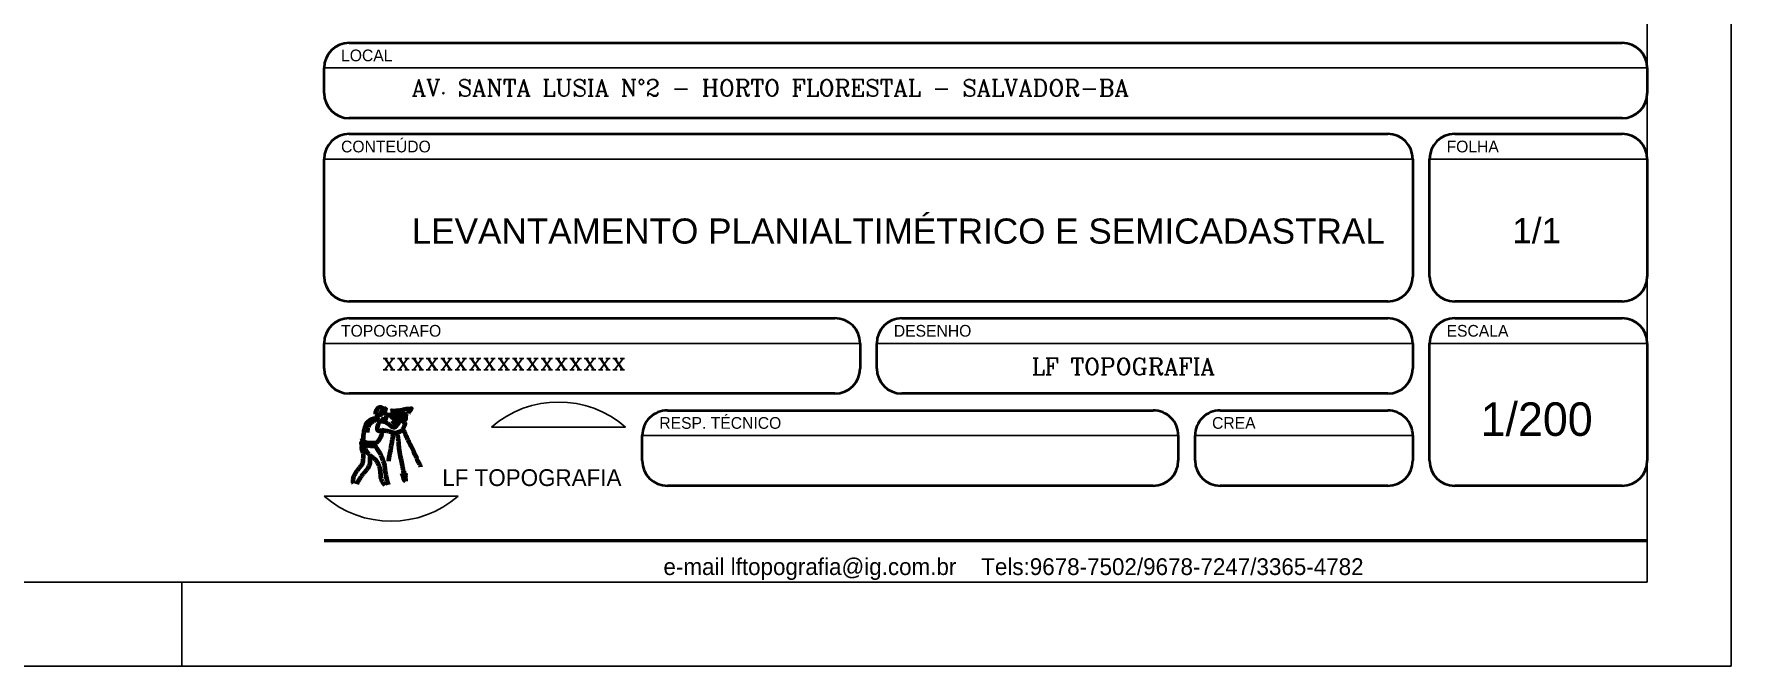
# Model space of a CAD drawing. Header units: inches. Extents: x 555647 to 1112117, y 8563097 to 17126483.
# Drawn here: x 555724.86 to 555765.38, y 8563204.52 to 8563219.62 of the extents above; entities that cross this region are included whole.
import ezdxf
from ezdxf.enums import TextEntityAlignment as Align

# ---------------------------------------------------------------- set-up
doc = ezdxf.new("R2010")
doc.units = ezdxf.units.IN
doc.header["$MEASUREMENT"] = 0
for name, color, linetype in [('Campo', 7, 'Continuous'), ('Formato', 7, 'Continuous'), ('linha', 1, 'Continuous')]:
    doc.layers.add(name, color=color, linetype=linetype)
doc.styles.add('CAMPO', font='arial.ttf', dxfattribs={"height": 3})
doc.styles.add('CAMPO_2', font='complex.shx', dxfattribs={"height": 3})
doc.styles.add('ESCALA', font='', dxfattribs={"height": 4})
doc.styles.add('RODAPÉ', font='', dxfattribs={"height": 2})
doc.styles.get('ESCALA').set_extended_font_data('AvantGarde Bk BT')
doc.styles.get('RODAPÉ').set_extended_font_data('Serifa Th BT')

# ---------------------------------------------------------------- blocks, each defined once
blk = doc.blocks.new('logo')
at = {"layer": 'linha', "color": 0, "lineweight": 100}
for points in [[(5173.855147222351, 9788.530351132964), (5173.854005124858, 9788.587417295133), (5173.860861301314, 9788.670733901681), (5173.872287064907, 9788.739213491863), (5173.882570731007, 9788.806551396981), (5173.912278434647, 9788.913835566726), (5173.943128235781, 9788.96861933666), (5173.987780177365, 9789.084683480136), (5174.055195055762, 9789.175989437395), (5174.177454557137, 9789.310665247634), (5174.292857882056, 9789.380286033935), (5174.416435464499, 9789.450672996034), (5174.458712226392, 9789.468934089697), (5174.459855521052, 9789.468934089697), (5174.479279558593, 9789.497467415255), (5174.480421656085, 9789.500891492553), (5174.484992440389, 9789.510022039383), (5174.490705322185, 9789.526000740812), (5174.526302480026, 9789.562794693047), (5174.553549416279, 9789.588773372516), (5174.583257119919, 9789.692633953906), (5174.579829630275, 9789.739427884182), (5174.577544238123, 9789.764537132442), (5174.574216113355, 9789.821034163386)], [(5174.461098180587, 9789.786794368294), (5174.514800706072, 9789.802773069721), (5174.57427139875, 9789.819895652356), (5174.626776541348, 9789.8290235141), (5174.788281577309, 9789.865678205344), (5174.941390879818, 9789.944429538476), (5175.048795930788, 9790.014050324775), (5175.124209083134, 9790.112204436633), (5175.183863923852, 9790.230433136754), (5175.198718374256, 9790.276086359858), (5175.197575079596, 9790.284075221627), (5175.195289687445, 9790.284075221627), (5175.185007218512, 9790.284075221627), (5175.037609600632, 9790.264672931846), (5175.02618383704, 9790.264672931846), (5175.01590017094, 9790.265814127963), (5174.995332838739, 9790.285216906688), (5174.909637217461, 9790.359402966404), (5174.860505476279, 9790.384511725719), (5174.805659656135, 9790.389076999134), (5174.726820211312, 9790.387935803017), (5174.628555531782, 9790.338858991561), (5174.555427771588, 9790.263531735727), (5174.493726972154, 9790.139127179493), (5174.451450210261, 9790.01928838562), (5174.457163092058, 9789.934830582955), (5174.461660849163, 9789.91377077182)], [(5175.026780170589, 9790.264661369381), (5175.018219083773, 9790.234573517528), (5175.00400152631, 9790.197649417943), (5174.975566411385, 9790.155045251822), (5174.9001400902, 9790.083103446683), (5174.851800873694, 9790.0440495055), (5174.781424203686, 9789.997894625492), (5174.722421819082, 9789.961680962053)], [(5175.098253783595, 9790.07094644812), (5175.154958322224, 9789.999291539507), (5175.225825830776, 9789.783712552044), (5175.227436020637, 9789.700054662339), (5175.219382676998, 9789.561698079016), (5175.188780689472, 9789.515043008936), (5175.163011665863, 9789.500563899837), (5175.129188101447, 9789.500563899837), (5175.082480623811, 9789.500563899837), (5175.021277845924, 9789.511825266154), (5174.95685349115, 9789.524695748336), (5174.910144816346, 9789.540783973298), (5174.871490682349, 9789.56330719488)], [(5175.497000958017, 9789.997115248196), (5175.511641115496, 9789.891092065936), (5175.54214254098, 9789.797255821652), (5175.608023848215, 9789.70829435256), (5175.689765226289, 9789.65345484297), (5175.793435115649, 9789.754328952258), (5175.817835777169, 9789.882287644987), (5175.808075273128, 9790.012683236368), (5175.734873288569, 9790.0882398071), (5175.670211894692, 9790.116269031032), (5175.553042748179, 9790.109426254823)], [(5175.605503811295, 9790.150860377113), (5175.853168969402, 9790.142329765), (5176.078874489875, 9790.164265764413), (5176.375622305308, 9790.198394569137), (5176.667209133017, 9790.26542052776), (5176.938517145816, 9790.293558786281), (5177.082480091048, 9790.302089398392), (5177.08949070207, 9790.30249473326), (5177.073243946233, 9790.27725053636), (5177.032928144185, 9790.208129451188), (5176.958915677444, 9790.101742983274), (5176.908924370225, 9790.015478531228), (5176.889066958163, 9789.962585509104)], [(5175.613976201058, 9790.118733347423), (5175.647269382802, 9790.124981530442), (5175.671235472633, 9790.134221111864), (5175.668540649305, 9790.14221632991), (5175.663734023066, 9790.14410707772), (5175.661258281332, 9790.145125548806), (5175.655609062686, 9790.147336942711)], [(5175.881819574421, 9789.751416310752), (5175.999945257514, 9789.767592545697), (5176.086633330387, 9789.783768780644), (5176.178084931479, 9789.79994501559), (5176.301925890702, 9789.819927682316), (5176.35336696738, 9789.823733625153)], [(5176.065681951798, 9790.162834835086), (5176.086626147383, 9790.108718263402), (5176.112347284306, 9790.02593362831), (5176.116157867448, 9789.930779190054), (5176.101875662957, 9789.835152431553), (5176.086633330387, 9789.783768780644)], [(5176.221076471554, 9789.807827034172), (5176.223810732026, 9789.737143047225), (5176.222857786948, 9789.675292564569), (5176.217142510818, 9789.630569802568), (5176.216189565741, 9789.62295742795)], [(5176.281896356097, 9790.184469338563), (5176.315566413584, 9790.113183303225), (5176.324706785024, 9790.0462267747), (5176.326811404932, 9789.96450950513), (5176.319297983692, 9789.89696037605)], [(5176.361958975683, 9789.470107162468), (5176.378951627244, 9789.493507454947), (5176.390106831052, 9789.512792887028), (5176.402978772602, 9789.55736407628), (5176.406616963671, 9789.687896083133), (5176.404793678052, 9789.738291088563), (5176.40833849008, 9789.851195673635), (5176.421439090561, 9789.940621150918), (5176.447642685857, 9790.001691767331), (5176.516488179038, 9790.068685455626), (5176.564526906582, 9790.107945242382), (5176.575443874121, 9790.116669476456)], [(5176.512417458637, 9789.326210177729), (5176.527269866687, 9789.366901182295), (5176.55068286528, 9789.399916660728), (5176.594752983613, 9789.430180360348), (5176.649840631529, 9789.486582047142), (5176.684269962539, 9789.58287670363), (5176.684269962539, 9789.658536930565), (5176.688401386486, 9789.761710056197), (5176.69941891607, 9789.835994882671), (5176.731094762559, 9789.881390921046), (5176.772410199204, 9789.946045988505), (5176.786182410475, 9789.961178327258)], [(5173.501654512816, 9787.989198901298), (5173.534406979406, 9788.047341098438), (5173.550391555631, 9788.077357392214), (5173.558064200106, 9788.101626145131), (5173.558703487382, 9788.106096563344), (5173.558064200106, 9788.109928420232), (5173.559342774657, 9788.135474784742), (5173.567015419132, 9788.200616840775), (5173.576631065944, 9788.22788820096), (5173.576631065944, 9788.247047485398), (5173.574713204117, 9788.320492305475), (5173.579827502322, 9788.395214737146), (5173.58558228497, 9788.442474631389), (5173.588893649398, 9788.458396615271), (5173.594005553267, 9788.463503150086), (5173.595027934041, 9788.463503150086), (5173.598096273531, 9788.471673899154), (5173.600141035079, 9788.47882324347), (5173.601163415853, 9788.492101016296), (5173.603208177402, 9788.562574521546), (5173.61343318231, 9788.63815456161), (5173.636951531616, 9788.763780989779), (5173.657401541432, 9788.82506234121), (5173.709580073094, 9789.03703927563), (5173.755593193764, 9789.12181195846), (5173.842612881946, 9789.284136104978), (5173.919299820174, 9789.362780359295), (5174.02870892901, 9789.446531148427), (5174.100283963367, 9789.494535215974), (5174.17901686031, 9789.530282426504), (5174.303085281299, 9789.564360869957), (5174.37875103592, 9789.575595344337), (5174.471798460867, 9789.566403190516), (5174.541328733676, 9789.560275250951), (5174.610860203653, 9789.530655979988), (5174.67425499465, 9789.489801745702), (5174.689593100597, 9789.477545377627)], [(5175.405277950111, 9784.674606834866), (5175.350854531396, 9784.834492192971), (5175.315632859889, 9784.987976964563), (5175.245205346841, 9785.301347094257), (5175.206801852426, 9785.525180130366), (5175.177991316632, 9785.713842266834), (5175.142579685551, 9786.020158820884), (5175.100962708297, 9786.208820957352), (5175.020942236624, 9786.455043115788), (5174.953712376453, 9786.634110837722), (5174.848063191897, 9786.883526824175), (5174.761631584515, 9787.040211889023), (5174.582008974816, 9787.336306900364), (5174.457158043053, 9787.521768743576), (5174.383532877131, 9787.624094079714), (5174.380810123199, 9787.627792196368), (5174.410902886135, 9787.658928786932), (5174.478591815285, 9787.71918481352), (5174.616154208721, 9787.870626569616), (5174.728689427928, 9788.008019361574), (5174.857054611861, 9788.246179367095), (5174.914897302955, 9788.408553842179), (5174.930521478134, 9788.502228688663), (5174.983852629284, 9788.806101382408)], [(5174.95908634898, 9788.674349162091), (5174.844722024141, 9788.660271470433), (5174.750552853544, 9788.650295049873), (5174.682065313351, 9788.651719833715), (5174.620712889568, 9788.693050788745), (5174.589323166034, 9788.791389721566), (5174.593603038713, 9788.878327449986), (5174.619285866285, 9789.009446190063), (5174.680506601679, 9789.196894742116), (5174.713323348493, 9789.280981924961), (5174.784663738083, 9789.346541050529), (5174.853151278276, 9789.370769710009), (5174.965869357204, 9789.372194982796), (5175.154207698401, 9789.337989902753), (5175.321144281869, 9789.225398731012), (5175.577970163258, 9789.032996683727), (5175.705561847266, 9788.949953886018), (5175.806866134273, 9788.932851590469), (5175.926718132444, 9788.964205635993), (5176.026594199002, 9789.071096205535), (5176.147873220454, 9789.222167786733), (5176.300395911043, 9789.445231045394)], [(5176.614268448358, 9789.236662045612), (5176.589333407776, 9789.099123473687), (5176.552630656286, 9788.99211311278), (5176.520888965602, 9788.908883049384), (5176.468633815241, 9788.80911493222), (5176.401059713608, 9788.727004062446), (5176.243519695357, 9788.588082748396), (5176.100708424954, 9788.531718710317), (5175.88962630162, 9788.501101014986), (5175.568613104558, 9788.570478306998), (5175.350564665387, 9788.632409465472), (5175.171287682597, 9788.665705109019), (5175.061217737477, 9788.68797212376), (5174.980407755472, 9788.709543859632), (5174.966299126071, 9788.713445987478)], [(5176.175722179114, 9789.25929946568), (5176.077934713636, 9789.240696332956), (5175.973024559074, 9789.240696332956), (5175.892129578198, 9789.24574663917), (5175.823874288439, 9789.262160012127), (5175.791010852105, 9789.283623691295), (5175.741715099019, 9789.32655056069), (5175.703796025671, 9789.399778778421)], [(5176.305802608745, 9789.525711734026), (5176.282604809539, 9789.496316440249), (5176.231561192368, 9789.481393858623), (5176.117025813655, 9789.467714662484), (5175.960159800528, 9789.467714662484), (5175.823214649321, 9789.503777731063), (5175.778396301499, 9789.528648863423), (5175.770925978279, 9789.547302579402), (5175.778396301499, 9789.567199191923), (5175.816990577138, 9789.5858529079), (5175.886707608028, 9789.608236780341), (5175.985059680763, 9789.645543234408), (5176.048552639469, 9789.65549178514), (5176.080921645757, 9789.66917098128), (5176.099596256641, 9789.680362917501)], [(5176.29429514708, 9789.537141337874), (5176.593965247606, 9789.253879739523), (5176.653830789749, 9789.20363924051)], [(5176.545478779537, 9788.705549673217), (5176.700640026596, 9788.283135979083), (5176.785826851821, 9788.097760062139), (5176.916648492888, 9787.821216070242), (5177.188076222405, 9787.275968798078), (5177.408529770448, 9786.787668385661), (5177.500405168723, 9786.578514615927), (5177.504679055566, 9786.563574921249)], [(5172.819627342389, 9784.781199228684), (5172.810271833237, 9784.902823302953), (5172.807137500222, 9784.97766490851), (5172.81650883934, 9785.12111562932), (5172.863333874986, 9785.320697554298), (5172.903921904533, 9785.395539159854), (5173.025685993176, 9785.623186686917), (5173.159924094016, 9785.807174455658), (5173.213001965731, 9785.885138771606), (5173.294178024822, 9785.969335577858), (5173.338106176929, 9786.035856420945), (5173.416147903008, 9786.113814271652), (5173.478597113834, 9786.191778587601), (5173.516050810365, 9786.31339619663), (5173.5410304947, 9786.528572277846), (5173.562907505944, 9786.788869261376), (5173.559789002895, 9786.947914138424), (5173.531690815511, 9787.060176546758), (5173.481731446849, 9787.209859757873), (5173.45051475642, 9787.359549434226), (5173.444277750317, 9787.501144631471), (5173.472375937698, 9787.653950552976)], [(5174.448448168009, 9787.53462362583), (5174.31245633553, 9787.525130667806), (5174.108518900015, 9787.545004812198), (5173.844886667535, 9787.584753100982), (5173.650906279832, 9787.64188641718), (5173.486749545667, 9787.694060895137), (5173.478628773762, 9787.695024215736), (5173.41361510865, 9787.717077145637), (5173.406254175054, 9787.720755866574), (5173.400127978708, 9787.725656517665), (5173.401948424653, 9787.731003270237), (5173.404940287983, 9787.739349893664), (5173.450878845608, 9787.83155066568), (5173.490976146248, 9787.92854864496), (5173.512441578412, 9787.971445505093)], [(5174.466163965834, 9787.704897220525), (5174.444224961877, 9787.724816036607), (5174.425925522657, 9787.737313343408), (5174.405710657706, 9787.747890474257), (5174.404618390141, 9787.748123222857), (5174.340665332664, 9787.746519843608), (5174.20508168482, 9787.744813020538), (5174.025174135753, 9787.747366789905), (5173.903789966265, 9787.756741386316), (5173.825336661106, 9787.77377729083), (5173.731544120128, 9787.80528886525), (5173.658219723537, 9787.841914443643), (5173.610476549933, 9787.880240379867), (5173.55062345332, 9787.930746826189), (5173.51193854959, 9787.970488404215), (5173.485704767994, 9788.02563067235), (5173.46268799929, 9788.06481002011)], [(5175.156383414786, 9784.646366671332), (5175.068780390015, 9784.755752048357), (5174.977520643395, 9784.908894162283), (5174.88260417492, 9785.131317776311), (5174.853397890009, 9785.247995942818), (5174.835145940684, 9785.455833977878), (5174.816893991359, 9785.692843170873), (5174.729227646731, 9786.048942064486), (5174.627013564521, 9786.285951257483), (5174.466402742451, 9786.515661195754), (5174.291180862943, 9786.668809774921), (5174.087657988852, 9786.830002488061), (5173.998785584565, 9786.911611821975), (5173.881976274879, 9787.031936383224), (5173.79071652826, 9787.159553733958), (5173.757853521496, 9787.247067207769), (5173.728647236581, 9787.334574216338), (5173.721349622847, 9787.433026874374), (5173.721697882069, 9787.510777837439)], [(5175.719035963908, 9788.374572973431), (5175.700688179664, 9788.114953301338), (5175.660937440527, 9787.913365945455), (5175.590498517827, 9787.496616182696), (5175.526284864476, 9787.130094206397), (5175.459013646141, 9786.794115605888), (5175.397836008766, 9786.441472315024)], [(5176.061729858649, 9788.367525818483), (5176.116770817046, 9788.007112223977), (5176.144291296244, 9787.735274810413), (5176.193221913339, 9787.233149007496), (5176.303302632963, 9786.60700687016), (5176.404252558485, 9786.120170357133), (5176.456234754728, 9785.863604631462), (5176.492929126048, 9785.600930524002)], [(5173.078288965946, 9784.73542533724), (5173.195652324393, 9784.985533104256), (5173.367803190748, 9785.235634406032), (5173.516462389449, 9785.44666626911), (5173.641661580437, 9785.60298281534), (5173.798156611676, 9785.79837526551), (5173.946815810381, 9786.001584189511), (5174.025126645862, 9786.183600060387), (5174.064194998795, 9786.368926133582), (5174.056359166258, 9786.642483322103), (5174.087670836478, 9786.830059298434)], [(5177.628153681631, 9786.564861333838), (5177.520842009701, 9786.485761872329), (5177.518622461744, 9786.484283304608), (5177.528242897224, 9786.464323618266), (5177.592620562479, 9786.374374970526), (5177.664982135675, 9786.269709586732), (5177.704039715014, 9786.17749565981), (5177.749014891737, 9786.084099954387), (5177.773870476785, 9786.007255015285)], [(5176.368270501638, 9785.517386069387), (5176.397710039831, 9785.518562469499), (5176.52018024263, 9785.537382426555), (5176.614386525411, 9785.547969049669), (5176.683865320031, 9785.560907984058), (5176.697995484289, 9785.563260295337)], [(5176.650003446266, 9784.947007057523), (5176.593479197731, 9784.994057683583), (5176.558150794166, 9785.052870843923), (5176.538131764535, 9785.128151650044), (5176.484963175613, 9785.314409622599), (5176.442569091337, 9785.434388743502), (5176.420085094477, 9785.478569266215), (5176.397710039831, 9785.518562469499)], [(5176.697995484289, 9785.563260295337), (5176.670910773946, 9785.518562469499), (5176.660313450044, 9785.455044197657), (5176.646182088618, 9785.289191339749), (5176.64740918498, 9785.074575083714), (5176.648586000321, 9784.971063608591), (5176.649059384987, 9784.947682635922)]]:
    blk.add_spline(points, degree=3, dxfattribs=at)

msp = doc.modelspace()

# ---------------------------------------------------------------- linework, layer by layer
for p, q in [((555765.3834520008, 8563288.523653489), (555765.3834520008, 8563204.52365341)), ((555765.3834520008, 8563204.52365341), (555646.5834519939, 8563204.52365341))]:
    msp.add_line(p, q)
at = {"color": 5}
for p, q in [((555763.3834520007, 8563286.523653487), (555763.3834520007, 8563206.523653412)), ((555763.3834520007, 8563206.523653412), (555651.5834519942, 8563206.523653412))]:
    msp.add_line(p, q, dxfattribs=at)
at = {"color": 1}
msp.add_line((555728.3834519987, 8563204.52365341), (555728.3834519987, 8563206.523653412), dxfattribs=at)
at = {"layer": 'Formato', "lineweight": 40}
for p, q in [((555732.3834519989, 8563219.403354352), (555762.7834520007, 8563219.403354352)), ((555731.7834519988, 8563218.203354351), (555731.7834519988, 8563218.80335435)), ((555763.3834520007, 8563218.80335435), (555763.3834520007, 8563218.203354351)), ((555762.7834520007, 8563217.60335435), (555732.3834519989, 8563217.60335435)), ((555732.3834519989, 8563217.227891648), (555757.1834520004, 8563217.227891648)), ((555758.7834520005, 8563217.227891648), (555762.7834520007, 8563217.227891648)), ((555731.7834519988, 8563213.827891644), (555731.7834519988, 8563216.627891647)), ((555757.7834520004, 8563216.627891647), (555757.7834520004, 8563213.827891644)), ((555758.1834520004, 8563213.827891644), (555758.1834520004, 8563216.627891647)), ((555763.3834520007, 8563216.627891647), (555763.3834520007, 8563213.827891644)), ((555757.1834520004, 8563213.227891644), (555732.3834519989, 8563213.227891644)), ((555762.7834520007, 8563213.227891644), (555758.7834520005, 8563213.227891644)), ((555732.3834519989, 8563212.827891644), (555743.9834519996, 8563212.827891644)), ((555745.5834519997, 8563212.827891644), (555757.1834520004, 8563212.827891644)), ((555758.7834520005, 8563212.827891644), (555762.7834520007, 8563212.827891644)), ((555731.7834519988, 8563211.627891643), (555731.7834519988, 8563212.227891643)), ((555744.5834519996, 8563212.227891643), (555744.5834519996, 8563211.627891643)), ((555744.9834519996, 8563211.627891643), (555744.9834519996, 8563212.227891643)), ((555757.7834520004, 8563212.227891643), (555757.7834520004, 8563211.627891643)), ((555758.1834520004, 8563209.42789164), (555758.1834520004, 8563212.227891643)), ((555763.3834520007, 8563212.227891643), (555763.3834520007, 8563209.42789164)), ((555743.9834519996, 8563211.027891641), (555732.3834519989, 8563211.027891641)), ((555757.1834520004, 8563211.027891641), (555745.5834519997, 8563211.027891641)), ((555739.9834519994, 8563210.627891641), (555751.583452, 8563210.627891641)), ((555753.1834520001, 8563210.627891641), (555757.1834520004, 8563210.627891641)), ((555739.3834519993, 8563209.42789164), (555739.3834519993, 8563210.027891641)), ((555752.183452, 8563210.027891641), (555752.183452, 8563209.42789164)), ((555752.583452, 8563209.42789164), (555752.583452, 8563210.027891641)), ((555757.7834520004, 8563210.027891641), (555757.7834520004, 8563209.42789164)), ((555751.583452, 8563208.82789164), (555739.9834519994, 8563208.82789164)), ((555757.1834520004, 8563208.82789164), (555753.1834520001, 8563208.82789164)), ((555762.7834520007, 8563208.82789164), (555758.7834520005, 8563208.82789164))]:
    msp.add_line(p, q, dxfattribs=at)
at = {"layer": 'Formato'}
for p, q in [((555731.7834519988, 8563218.80335435), (555763.3834520007, 8563218.80335435)), ((555731.7834519988, 8563216.627891647), (555757.7834520004, 8563216.627891647)), ((555758.1834520004, 8563216.627891647), (555763.3834520007, 8563216.627891647)), ((555731.7834519988, 8563212.227891643), (555744.5834519996, 8563212.227891643)), ((555744.9834519996, 8563212.227891643), (555757.7834520004, 8563212.227891643)), ((555758.1834520004, 8563212.227891643), (555763.3834520007, 8563212.227891643)), ((555739.3834519993, 8563210.027891641), (555752.183452, 8563210.027891641)), ((555752.583452, 8563210.027891641), (555757.7834520004, 8563210.027891641))]:
    msp.add_line(p, q, dxfattribs=at)
at = {"layer": 'Formato', "color": 5}
for p, q in [((555735.7841801961, 8563210.22789164), (555738.9841801963, 8563210.22789164)), ((555731.7844306421, 8563208.581993703), (555734.9844306423, 8563208.581993703))]:
    msp.add_line(p, q, dxfattribs=at)
at = {"layer": 'Formato', "lineweight": 50}
msp.add_line((555731.7834519988, 8563207.523653414), (555763.3834520007, 8563207.523653414), dxfattribs=at)
at = {"layer": 'Formato', "lineweight": 40}
for centre, major_axis, ratio, start_param, end_param in [((555732.3834519989, 8563218.80335435), (0.4242640693624471, 0.424264069362447), 0.9999999995721733, 0.7853981636113615, 2.356194489978432), ((555762.7834520007, 8563218.80335435), (-0.4242640692801289, 0.4242640692801291), 0.9999999997661989, 3.926990817104143, 5.497787143665237), ((555732.3834519989, 8563218.203354351), (-0.424264069362447, 0.4242640693624471), 0.9999999995721736, 0.7853981636113616, 2.356194489978432), ((555762.7834520007, 8563218.203354351), (0.4242640692801291, 0.424264069280129), 0.9999999997661989, 3.926990817104142, 5.497787143665238), ((555732.3834519989, 8563216.627891647), (0.4242640693624471, 0.424264069362447), 0.9999999995721733, 0.7853981636113615, 2.356194489978432), ((555757.1834520004, 8563216.627891647), (-0.4242640692801289, 0.4242640692801291), 0.9999999997661989, 3.926990817104143, 5.497787143665237), ((555758.7834520005, 8563216.627891647), (0.4242640693624471, 0.424264069362447), 0.9999999995721733, 0.7853981636113615, 2.356194489978432), ((555762.7834520007, 8563216.627891647), (-0.4242640692801289, 0.4242640692801291), 0.9999999997661989, 3.926990817104143, 5.497787143665237), ((555732.3834519989, 8563213.827891644), (-0.4242640689766807, 0.4242640689766808), 0.999999998286285, 0.7853981642543055, 2.356194489335487), ((555757.1834520004, 8563213.827891644), (0.4242640688943626, 0.4242640688943625), 0.9999999984803108, 3.926990817747086, 5.497787143022293), ((555758.7834520005, 8563213.827891644), (-0.4242640689766807, 0.4242640689766808), 0.999999998286285, 0.7853981642543055, 2.356194489335487), ((555762.7834520007, 8563213.827891644), (0.4242640688943626, 0.4242640688943625), 0.9999999984803108, 3.926990817747086, 5.497787143022293), ((555732.3834519989, 8563212.227891643), (0.4242640693624471, 0.424264069362447), 0.9999999995721733, 0.7853981636113615, 2.356194489978432), ((555743.9834519996, 8563212.227891643), (-0.4242640692801289, 0.4242640692801291), 0.9999999997661989, 3.926990817104143, 5.497787143665237), ((555745.5834519997, 8563212.227891643), (0.4242640693624471, 0.424264069362447), 0.9999999995721733, 0.7853981636113615, 2.356194489978432), ((555757.1834520004, 8563212.227891643), (-0.4242640692801289, 0.4242640692801291), 0.9999999997661989, 3.926990817104143, 5.497787143665237), ((555758.7834520005, 8563212.227891643), (0.4242640693624471, 0.424264069362447), 0.9999999995721733, 0.7853981636113615, 2.356194489978432), ((555762.7834520007, 8563212.227891643), (-0.4242640692801289, 0.4242640692801291), 0.9999999997661989, 3.926990817104143, 5.497787143665237), ((555732.3834519989, 8563211.627891643), (-0.424264069362447, 0.4242640693624471), 0.9999999995721736, 0.7853981636113616, 2.356194489978432), ((555743.9834519996, 8563211.627891643), (0.4242640692801291, 0.424264069280129), 0.9999999997661989, 3.926990817104142, 5.497787143665238), ((555745.5834519997, 8563211.627891643), (-0.424264069362447, 0.4242640693624471), 0.9999999995721736, 0.7853981636113616, 2.356194489978432), ((555757.1834520004, 8563211.627891643), (0.4242640692801291, 0.424264069280129), 0.9999999997661989, 3.926990817104142, 5.497787143665238), ((555739.9834519994, 8563210.027891641), (-0.4242640691809357, 0.4242640691809357), 0.9999999973234177, -0.7853981647357394, 0.7853981647357395), ((555751.583452, 8563210.027891641), (0.4242640691809356, 0.4242640691809356), 0.9999999971293927, 5.497787142346835, 7.068583472012338), ((555753.1834520001, 8563210.027891641), (-0.4242640691809357, 0.4242640691809357), 0.9999999973234177, -0.7853981647357394, 0.7853981647357395), ((555757.1834520004, 8563210.027891641), (0.4242640691809356, 0.4242640691809356), 0.9999999971293927, 5.497787142346835, 7.068583472012338), ((555739.9834519994, 8563209.42789164), (-0.4242640689766807, 0.4242640689766808), 0.999999998286285, 0.7853981642543055, 2.356194489335487), ((555751.583452, 8563209.42789164), (0.4242640688943626, 0.4242640688943625), 0.9999999984803108, 3.926990817747086, 5.497787143022293), ((555753.1834520001, 8563209.42789164), (-0.4242640689766807, 0.4242640689766808), 0.999999998286285, 0.7853981642543055, 2.356194489335487), ((555757.1834520004, 8563209.42789164), (0.4242640688943626, 0.4242640688943625), 0.9999999984803108, 3.926990817747086, 5.497787143022293), ((555758.7834520005, 8563209.42789164), (-0.4242640689766807, 0.4242640689766808), 0.999999998286285, 0.7853981642543055, 2.356194489335487), ((555762.7834520007, 8563209.42789164), (0.4242640688943626, 0.4242640688943625), 0.9999999984803108, 3.926990817747086, 5.497787143022293)]:
    msp.add_ellipse(centre, major_axis=major_axis, ratio=ratio, start_param=start_param, end_param=end_param, dxfattribs=at)
at = {"layer": 'Formato', "color": 5}
for centre, start_param, end_param in [((555737.3841801962, 8563208.394558307), 0.0678568229952421, 1.502939503799654), ((555733.3844306422, 8563210.415327037), 3.209449476585035, 4.644532157389448)]:
    msp.add_ellipse(centre, major_axis=(1.720626501086315, 1.720626501086315), ratio=1, start_param=start_param, end_param=end_param, dxfattribs=at)

# ---------------------------------------------------------------- block references
at = {"layer": 'linha', "color": 0, "lineweight": 9, "xscale": 0.3241055867124876, "yscale": 0.3241055871584504, "zscale": 0.3241055867006353}
msp.add_blockref('logo', (554055.9443618909, 8560037.579008484, 1.256637061435917), dxfattribs=at)

# ---------------------------------------------------------------- texts
at = {"layer": 'Campo'}
for s, height, style, p in [('AV. SANTA LUSIA N°2 - HORTO FLORESTAL - SALVADOR-BA', 0.400000000372529, 'CAMPO_2', (555733.8766797982, 8563218.126340378)), ('LEVANTAMENTO PLANIALTIMÉTRICO E SEMICADASTRAL', 0.599999999627471, 'CAMPO', (555733.8766804701, 8563214.60953819)), ('LF TOPOGRAFIA', 0.400000000372529, 'CAMPO_2', (555748.6841642471, 8563211.475792764))]:
    msp.add_text(s, height=height, dxfattribs=dict(at, style=style)).set_placement(p)
at = {"layer": 'Campo', "style": 'CAMPO'}
msp.add_text('1/1', height=0.599999999627471, dxfattribs=at).set_placement((555760.7410501038, 8563214.918990651), align=Align.MIDDLE_CENTER)
at = {"layer": 'Campo', "style": 'CAMPO_2', "width": 0.9999999988358468}
msp.add_text('xxxxxxxxxxxxxxxxx', height=0.400000000372529, dxfattribs=at).set_placement((555733.1628012187, 8563211.597665679))
at = {"layer": 'Campo', "style": 'ESCALA', "width": 0.9999999988358468}
msp.add_text('1/200', height=0.8000000007450581, dxfattribs=at).set_placement((555760.7409624256, 8563210.418990983), align=Align.MIDDLE_CENTER)
at = {"layer": 'Formato', "style": 'RODAPÉ'}
for s, height, width, p in [('LOCAL', 0.2799999993294477, 1.000000002744075, (555732.189424881, 8563218.963299893)), ('CONTEÚDO', 0.2800000011920929, 0.9999999960917714, (555732.189424881, 8563216.787837189)), ('FOLHA', 0.2800000011920929, 0.9999999960917714, (555758.5894248825, 8563216.787837189)), ('TOPOGRAFO', 0.2800000011920929, 0.9999999960917714, (555732.189424881, 8563212.387837185)), ('DESENHO', 0.2800000011920929, 0.9999999960917714, (555745.3894248818, 8563212.387837185)), ('ESCALA', 0.2800000011920929, 0.9999999960917714, (555758.5894248825, 8563212.387837185)), ('RESP. TÉCNICO', 0.2799999993294477, 1.000000002744075, (555739.7894248815, 8563210.187837183)), ('CREA', 0.2799999993294477, 1.000000002744075, (555752.9894248822, 8563210.187837183)), ('e-mail lftopografia@ig.com.br    Tels:9678-7502/9678-7247/3365-4782', 0.400000000372529, 0.9999999988358468, (555739.8890090118, 8563206.696827704))]:
    msp.add_text(s, height=height, dxfattribs=dict(at, width=width)).set_placement(p)
msp.add_text('LF TOPOGRAFIA', height=0.400000000372529, dxfattribs=at).set_placement((555734.6061535532, 8563208.822171923))

doc.saveas('drawing.dxf')
